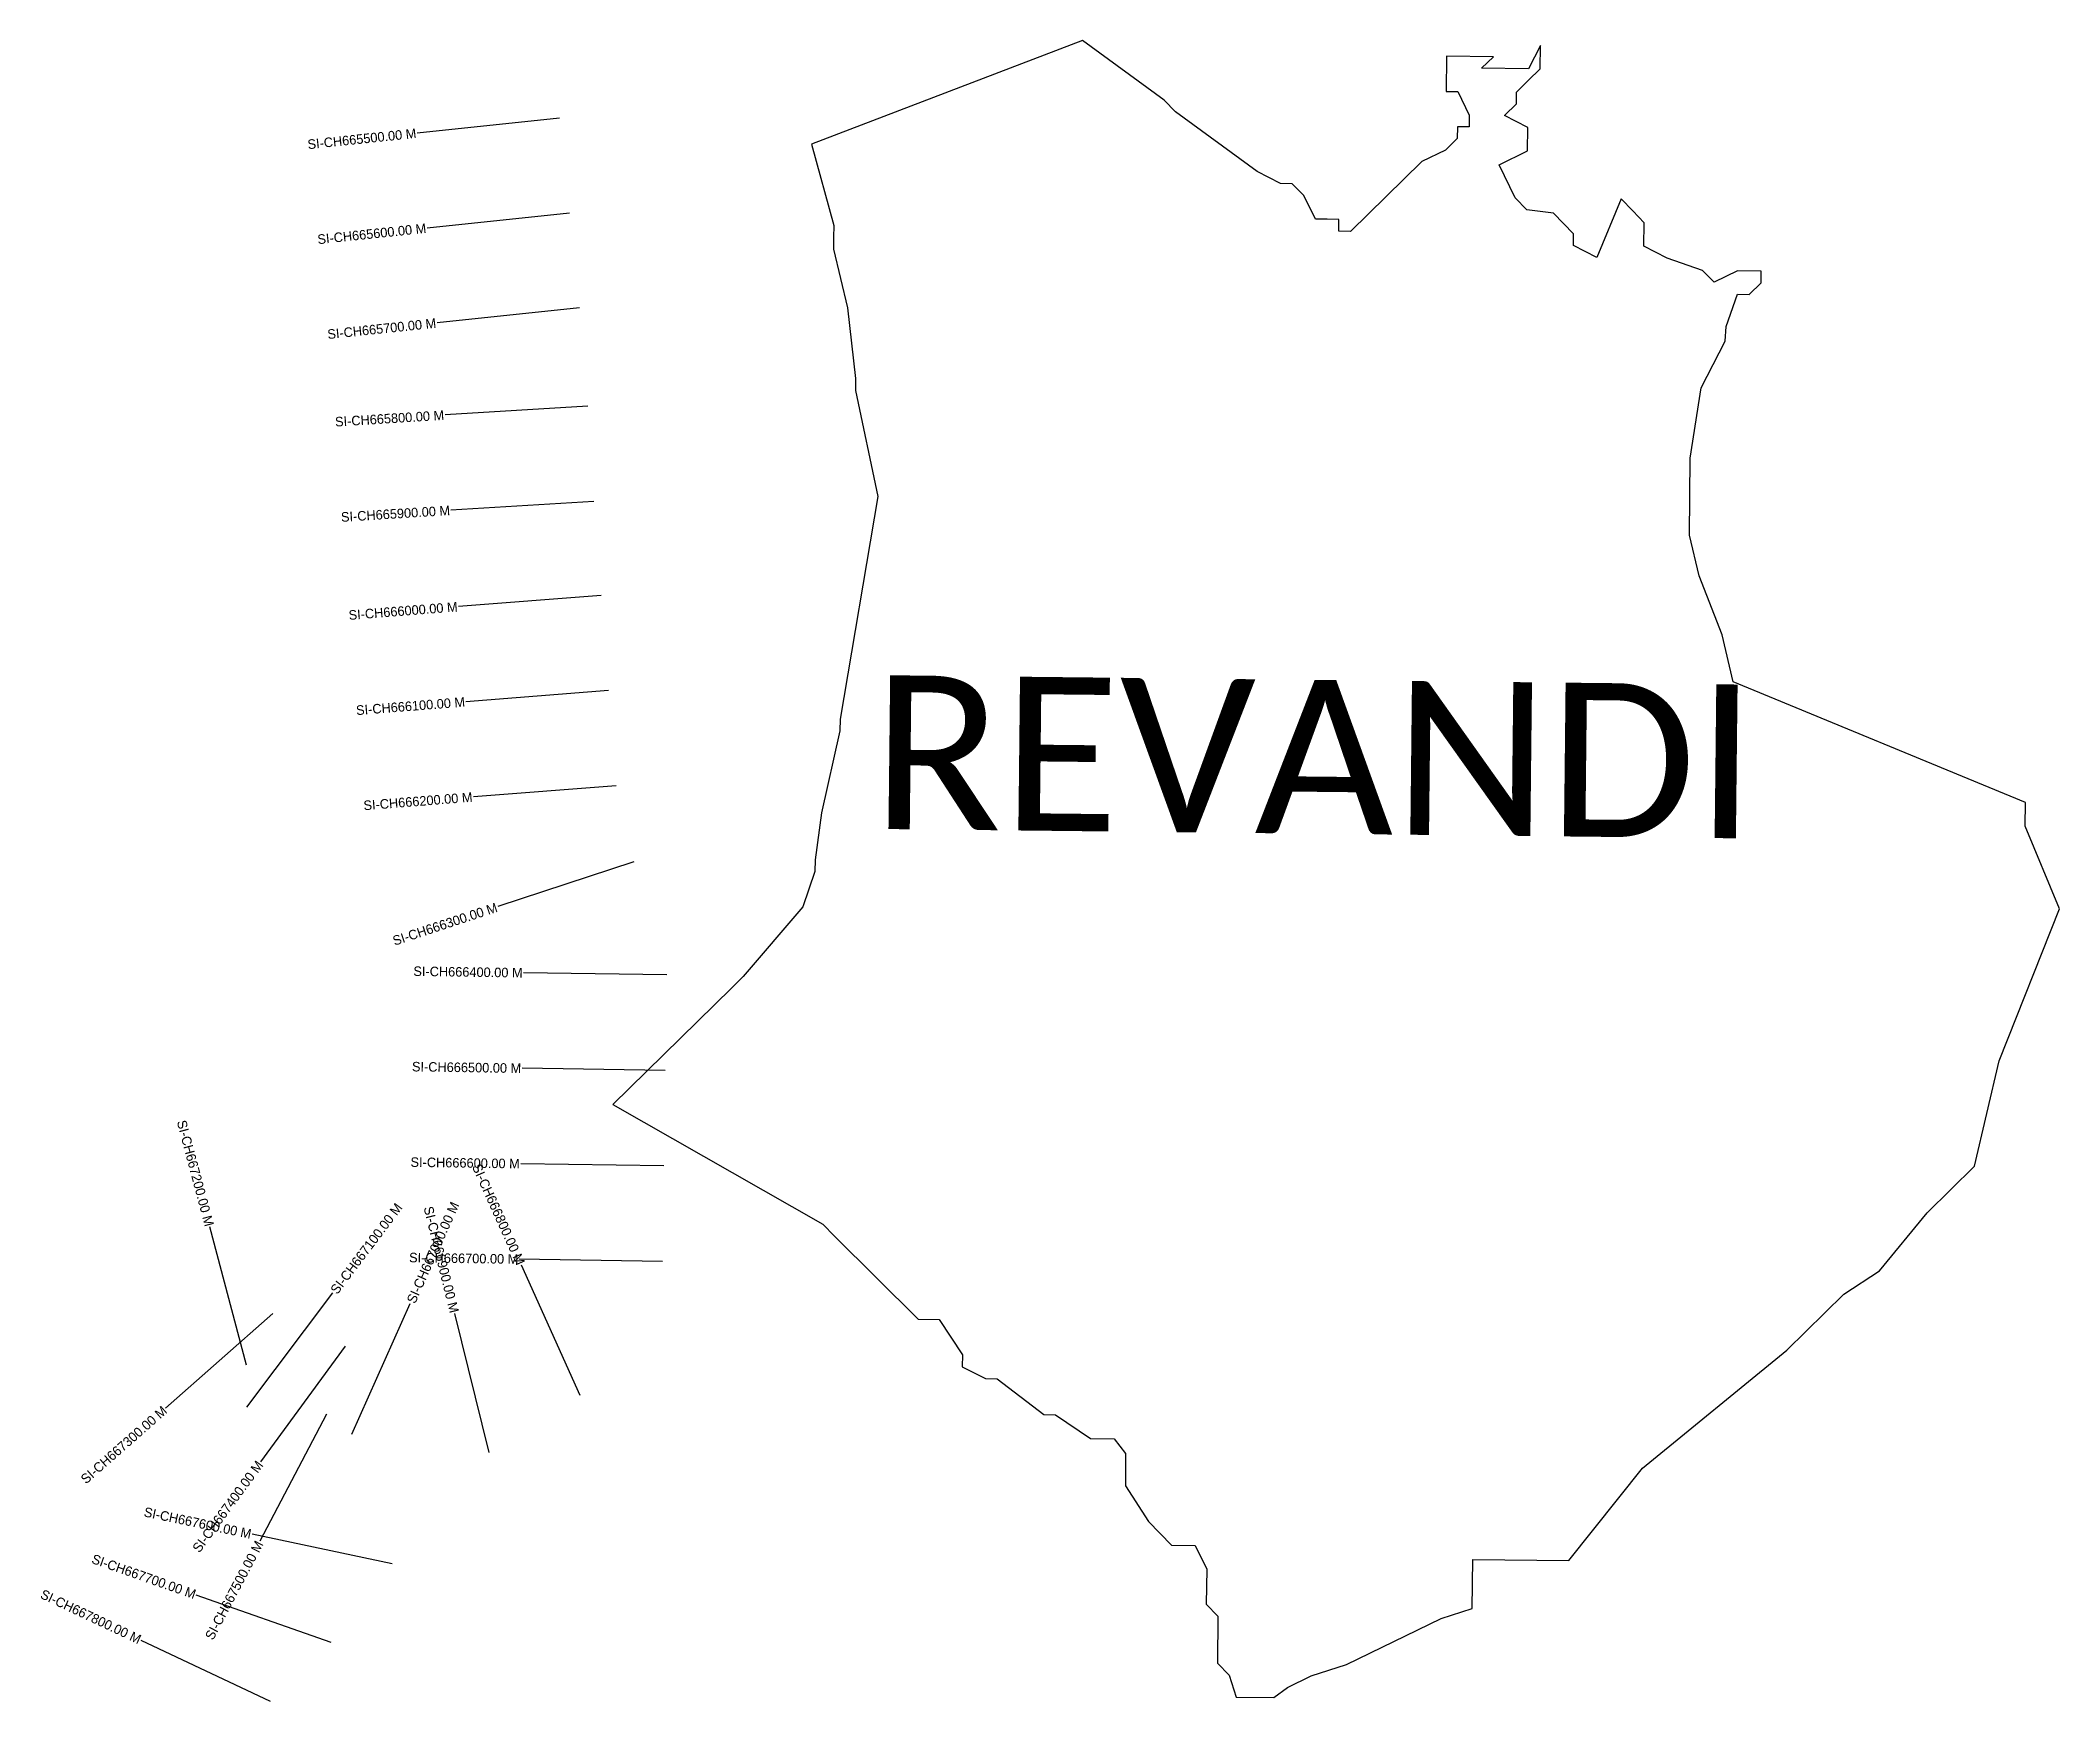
# Model space of a CAD drawing. Header units: metres. Extents: x 334910 to 337026, y 1778659 to 1780399.
import ezdxf
from ezdxf.enums import TextEntityAlignment as Align

# ---------------------------------------------------------------- set-up
doc = ezdxf.new("R2010")
doc.units = ezdxf.units.M
for name, color, linetype in [('CS', 134, 'Continuous'), ('CSMark', 6, 'Continuous'), ('VILLAGE BOUNDRY', 10, 'Continuous'), ('VILLAGE NAME', 250, 'Continuous')]:
    doc.layers.add(name, color=color, linetype=linetype)

msp = doc.modelspace()

# ---------------------------------------------------------------- linework, layer by layer
at = {"layer": 'CS'}
for p, q in [((335454, 1780318), (335304.8, 1780302.4)), ((335464.4, 1780218.5), (335315.2, 1780202.9)), ((335474.8, 1780119.1), (335325.6, 1780103.5)), ((335483.7, 1780016.3), (335334, 1780007)), ((335489.9, 1779916.5), (335340.1, 1779907.2)), ((335497.6, 1779818), (335348.1, 1779806.3)), ((335505.4, 1779718.3), (335355.9, 1779706.6)), ((335513.2, 1779618.6), (335363.7, 1779606.9)), ((335531.8, 1779538.7), (335389.3, 1779491.9)), ((335566.3, 1779420.3), (335416.3, 1779422.6)), ((335564.8, 1779320.3), (335414.8, 1779322.6)), ((335563.3, 1779220.3), (335413.3, 1779222.6)), ((335126.1, 1779011.4), (335087.4, 1779156.3)), ((335561.8, 1779120.3), (335411.8, 1779122.6)), ((335475.7, 1778979.6), (335414.1, 1779116.4)), ((335126.2, 1778967.4), (335216.5, 1779087.2)), ((335236.5, 1778939.4), (335297.6, 1779076.3)), ((335153.7, 1779065.7), (335041.1, 1778966.5)), ((335380.2, 1778920), (335344.1, 1779065.6)), ((335229.3, 1779031.5), (335140.7, 1778910.4)), ((335209.7, 1778960.2), (335140, 1778827.3)), ((335278.6, 1778803.4), (335131.8, 1778834.3)), ((335214.8, 1778720.9), (335073.3, 1778770.7)), ((335151.1, 1778659), (335015.5, 1778723.1))]:
    msp.add_line(p, q, dxfattribs=at)
at = {"layer": 'VILLAGE BOUNDRY', "flags": 128}
msp.add_lwpolyline([(336648.1, 1779838.5), (336638, 1779881), (336638.9, 1779961.7), (336650.3, 1780035.4), (336662.8, 1780059.9), (336675.4, 1780084.4), (336676.6, 1780099.7), (336688.3, 1780133.5), (336700.6, 1780133.3), (336713, 1780145.5), (336713.2, 1780157.8), (336688.5, 1780158.1), (336663.8, 1780146), (336651.6, 1780158.5), (336614.8, 1780171.2), (336590.3, 1780183.8), (336590.6, 1780208.4), (336578.5, 1780220.8), (336566.3, 1780233.3), (336541, 1780172), (336516.5, 1780184.6), (336516.6, 1780196.9), (336495.6, 1780218.4), (336467.7, 1780222.1), (336455.5, 1780234.5), (336438.7, 1780269.1), (336468.3, 1780283.6), (336468.6, 1780308.2), (336444.1, 1780320.7), (336456.6, 1780332.9), (336456.7, 1780345.2), (336469.1, 1780357.4), (336481.6, 1780369.6), (336481.9, 1780394.2), (336469.3, 1780369.7), (336420.1, 1780370.3), (336432.5, 1780382.4), (336383.3, 1780383), (336382.9, 1780346), (336395.2, 1780345.9), (336407.2, 1780321.2), (336407.1, 1780308.9), (336394.8, 1780309), (336394.6, 1780296.7), (336382.2, 1780284.5), (336357.4, 1780272.5), (336282.8, 1780199.4), (336270.5, 1780199.6), (336270.6, 1780211.9), (336258.3, 1780212), (336246, 1780212.1), (336234, 1780236.9), (336221.8, 1780249.3), (336209.5, 1780249.5), (336185, 1780262.1), (336099.5, 1780324.5), (336087.4, 1780337), (336001.9, 1780399.5), (335717.9, 1780290.6), (335741.3, 1780205.4), (335741.1, 1780193), (335741, 1780180.7), (335755.7, 1780119.1), (335764.2, 1780045.1), (335764, 1780032.8), (335787.4, 1779921.7), (335747.9, 1779688.3), (335747.8, 1779676), (335728.4, 1779590.1), (335721.7, 1779540.9), (335721.6, 1779528.6), (335708.9, 1779491.8), (335646.5, 1779418.6), (335634.1, 1779406.5), (335509.7, 1779284.7), (335729.9, 1779159.3), (335742, 1779146.8), (335829.6, 1779059.7), (335851.9, 1779059.4), (335876.1, 1779022.2), (335875.9, 1779009.9), (335900.4, 1778997.4), (335912.7, 1778997.2), (335961.5, 1778959.8), (335973.8, 1778959.6), (336010.5, 1778934.6), (336035.1, 1778934.3), (336047.2, 1778919.1), (336046.9, 1778885), (336071.1, 1778847.8), (336095.4, 1778822.9), (336120.1, 1778822.6), (336132.1, 1778797.9), (336131.7, 1778761), (336143.9, 1778748.5), (336143.3, 1778699.3), (336155.5, 1778686.9), (336162.9, 1778663.7), (336202.4, 1778663.2), (336216.9, 1778673.9), (336241.6, 1778685.9), (336278.7, 1778697.8), (336377.7, 1778746), (336410.4, 1778756.5), (336411, 1778808), (336511.7, 1778806.9), (336588.7, 1778903.7), (336740, 1779027.4), (336799.9, 1779086), (336837.1, 1779110.2), (336887, 1779171.2), (336911.9, 1779195.6), (336936.8, 1779219.9), (336962.6, 1779330.4), (337025.9, 1779489.7), (336989.9, 1779576.3), (336990.2, 1779600.9), (336683.8, 1779727.3), (336672.1, 1779776.7)], close=True, dxfattribs=at)

# ---------------------------------------------------------------- texts
at = {"layer": 'CSMark'}
for s, rotation, p in [('SI-CH665500.00 M', 5.9724, (335303.8, 1780302.3)), ('SI-CH665600.00 M', 5.9724, (335314.2, 1780202.8)), ('SI-CH665700.00 M', 5.9724, (335324.6, 1780103.4)), ('SI-CH665800.00 M', 3.5486, (335333, 1780006.9)), ('SI-CH665900.00 M', 3.5486, (335339.2, 1779907.1)), ('SI-CH666000.00 M', 4.4878, (335347.1, 1779806.2)), ('SI-CH666100.00 M', 4.4878, (335354.9, 1779706.5)), ('SI-CH666200.00 M', 4.4878, (335362.7, 1779606.8)), ('SI-CH666300.00 M', 18.2142, (335388.3, 1779491.5)), ('SI-CH666400.00 M', 359.14, (335415.3, 1779422.6)), ('SI-CH666500.00 M', 359.14, (335413.8, 1779322.6)), ('SI-CH667200.00 M', 284.9326, (335087.2, 1779157.3)), ('SI-CH666600.00 M', 359.14, (335412.3, 1779222.6)), ('SI-CH666800.00 M', 294.273, (335413.6, 1779117.3)), ('SI-CH666900.00 M', 283.9288, (335343.9, 1779066.6)), ('SI-CH666700.00 M', 359.14, (335410.8, 1779122.6)), ('SI-CH667300.00 M', 41.3634, (335040.4, 1778965.9)), ('SI-CH667400.00 M', 53.8342, (335140.1, 1778909.6)), ('SI-CH667600.00 M', 348.1222, (335130.8, 1778834.5)), ('SI-CH667700.00 M', 340.5824, (335072.4, 1778771.1)), ('SI-CH667500.00 M', 62.3248, (335139.6, 1778826.4)), ('SI-CH667800.00 M', 334.7034, (335014.6, 1778723.6))]:
    msp.add_text(s, height=10, rotation=rotation, dxfattribs=at).set_placement(p, align=Align.MIDDLE_RIGHT)
for s, rotation, p in [('SI-CH667100.00 M', 52.9856, (335217.1, 1779088)), ('SI-CH667000.00 M', 65.936, (335298, 1779077.2))]:
    msp.add_text(s, height=10, rotation=rotation, dxfattribs=at).set_placement(p, align=Align.MIDDLE_LEFT)
at = {"layer": 'VILLAGE NAME', "insert": (335782.4, 1779734.5), "char_height": 161.109, "attachment_point": 1, "rotation": 359.3742}
msp.add_mtext_dynamic_manual_height_columns('{\\fCalibri|b0|i0|c0|p34;REVANDI}', width=1589.786, gutter_width=805.5, heights=[0], dxfattribs=at)

doc.saveas('drawing.dxf')
